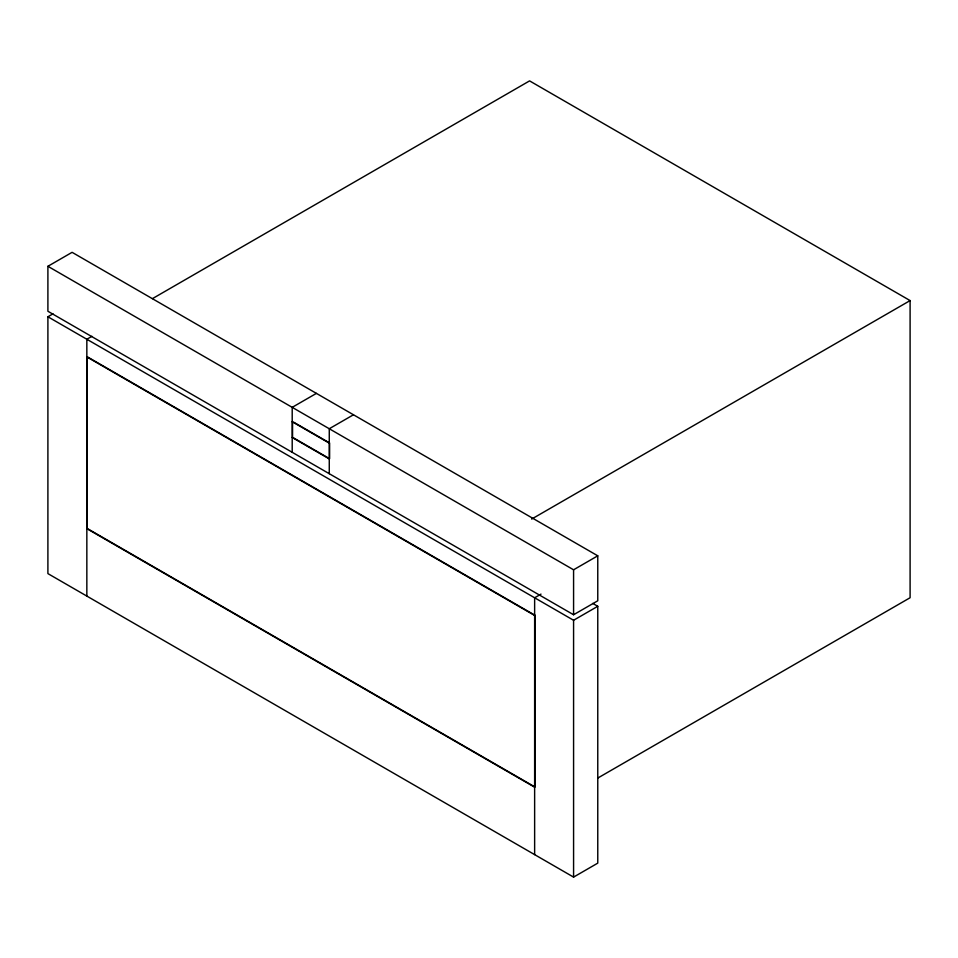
<?xml version="1.0" encoding="UTF-8"?>
<svg xmlns="http://www.w3.org/2000/svg" width="958" height="958" viewBox="0 0 958 958"><rect width="100%" height="100%" fill="white"/><g stroke="black" fill="none" stroke-linecap="round" stroke-linejoin="round"><path stroke-width="1.44" d="M47.9 266.3L72.09 252.325L597.768 555.82L597.768 600.786L573.579 614.749L47.9 311.254L47.9 266.3L573.579 569.794L597.768 555.82M592.751 603.396L597.768 606.294L597.768 863.134L573.579 877.109L47.9 573.602L47.9 316.775L52.989 313.829M152.454 298.633L529.582 80.891L910.1 300.584L910.1 597.732L597.768 778.064M91.932 336.318L86.843 339.252L86.843 596.092M316.403 393.379L292.202 407.342L292.202 452.296M353.466 414.778L329.265 428.741L329.265 473.695M531.666 519.068L910.1 300.584M541.007 594.116L534.636 597.78L534.636 854.62M47.9 316.775L573.579 620.269L597.768 606.294M293.831 422.286L329.612 442.943L329.612 458.702L292.549 437.303L292.549 421.544M292.202 421.748L329.265 443.147M292.202 437.507L329.265 458.906M86.843 356.927L534.636 615.467M86.843 528.66L534.636 787.189M573.579 569.794L573.579 614.749M573.579 620.269L573.579 877.109M534.983 615.264L87.19 356.735L87.19 528.457L534.983 786.985L534.983 615.264"/></g></svg>
